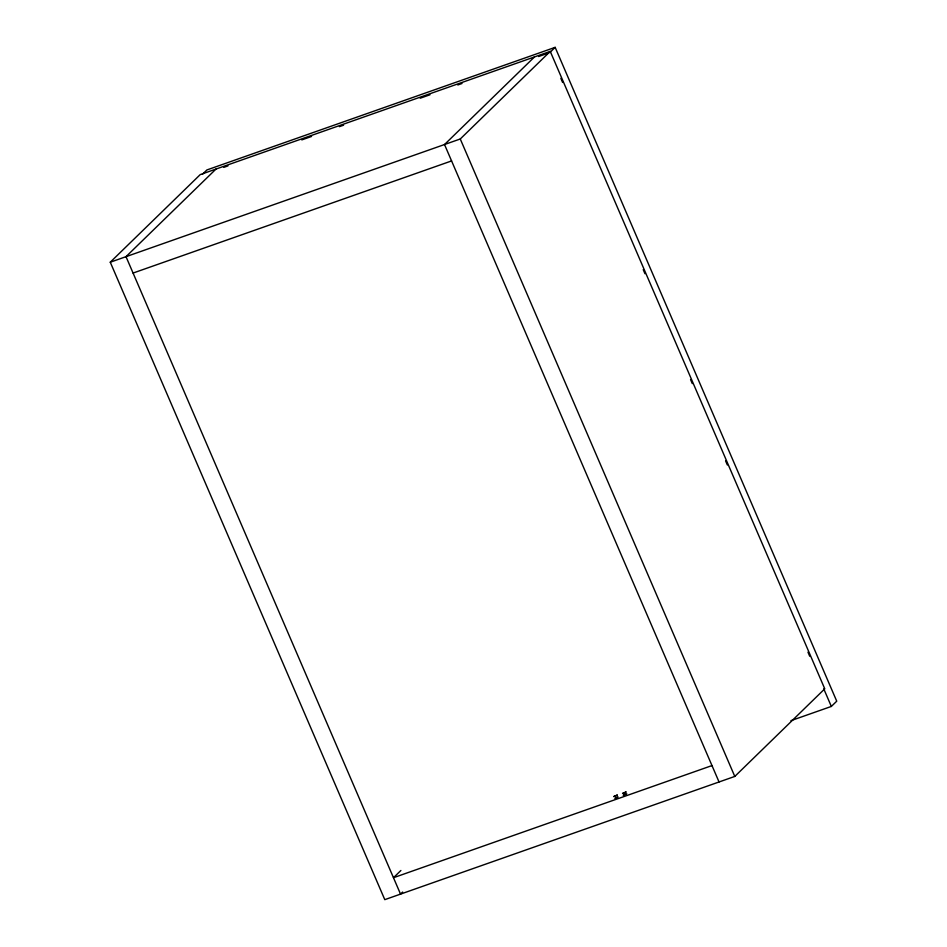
<?xml version="1.0" encoding="UTF-8"?>
<svg xmlns="http://www.w3.org/2000/svg" width="947" height="947" viewBox="0 0 947 947"><rect width="100%" height="100%" fill="white"/><g stroke="black" fill="none" stroke-linecap="round" stroke-linejoin="round"><path stroke-width="1.42" d="M110.266 262.212L200.231 174.603L550.243 51.387L824.766 688.824L734.789 776.433L384.79 899.65L110.266 262.212L460.266 138.984L550.243 51.387M202.398 174.331L206.896 169.951L555.155 47.35L836.734 701.182L831.336 706.438L790.946 720.655M215.987 169.063L126.01 256.661L400.534 894.11L402.653 892.038M534.487 56.927L444.522 144.536L719.045 781.973M549.757 52.606L555.155 47.35M400.889 870.494L393.478 877.715L711.978 765.578M615.159 797.99C613.171 800.073 621.848 795.279 616.024 797.552M623.919 794.912L623.28 795.409L626.796 793.823M624.771 794.474L625.73 794.083M223.788 167.37L227.967 165.891M301.797 139.896L311.551 136.463M339.405 126.661L343.583 125.193M420.208 98.216L429.962 94.783M457.815 84.97L461.994 83.502M538.618 56.524L548.36 53.091M133.065 273.056L451.577 160.931M560.861 78.376L562.613 82.448M643.226 269.646L644.978 273.719M690.552 379.522L692.304 383.594M725.603 460.917L727.355 464.977M807.969 652.175L809.721 656.247M823.748 688.8L831.336 706.438M460.266 138.984L734.789 776.433M622.593 793.468L626.003 792L622.593 793.468M613.845 796.545L617.255 795.078L613.845 796.545"/></g></svg>
